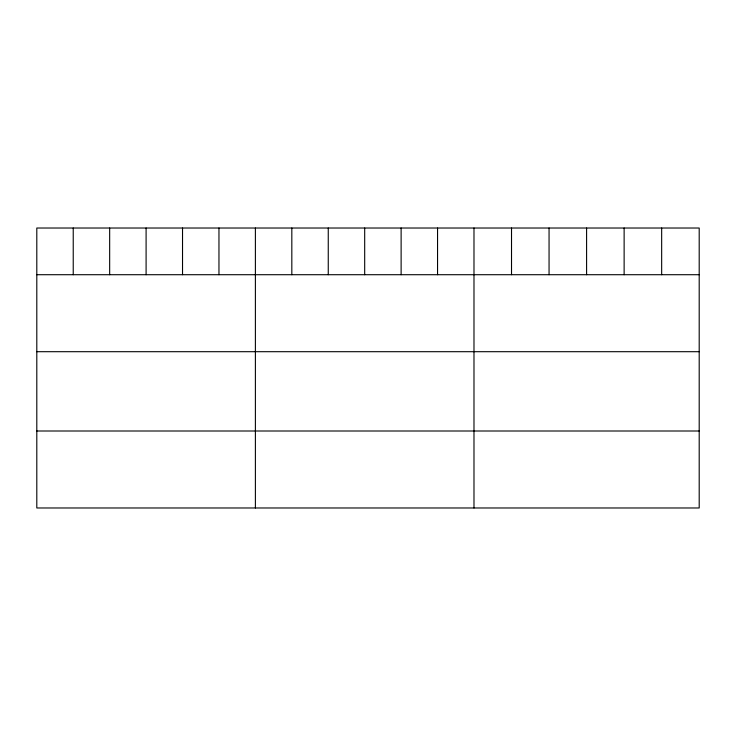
<?xml version="1.0" encoding="UTF-8"?>
<svg xmlns="http://www.w3.org/2000/svg" width="736" height="736" viewBox="0 0 736 736"><rect width="100%" height="100%" fill="white"/><g stroke="black" fill="none" stroke-linecap="round" stroke-linejoin="round"><path stroke-width="1.1" d="M699.2 274.712L699.2 507.978L36.8 507.978L36.8 228.022L699.2 228.022L699.2 274.712L36.8 274.712M36.8 351.698L699.2 351.698M36.8 431.002L699.2 431.002M661.664 228.022L661.664 274.712M624.128 228.022L624.128 274.712M586.592 228.022L586.592 274.712M549.056 228.022L549.056 274.712M511.52 228.022L511.52 274.712M473.984 228.022L473.984 507.978M437.552 228.022L437.552 274.712M401.12 228.022L401.12 274.712M364.688 228.022L364.688 274.712M328.256 228.022L328.256 274.712M291.824 228.022L291.824 274.712M255.392 228.022L255.392 507.978M218.96 228.022L218.96 274.712M182.528 228.022L182.528 274.712M146.096 228.022L146.096 274.712M109.664 228.022L109.664 274.712M73.232 228.022L73.232 274.712"/></g></svg>
